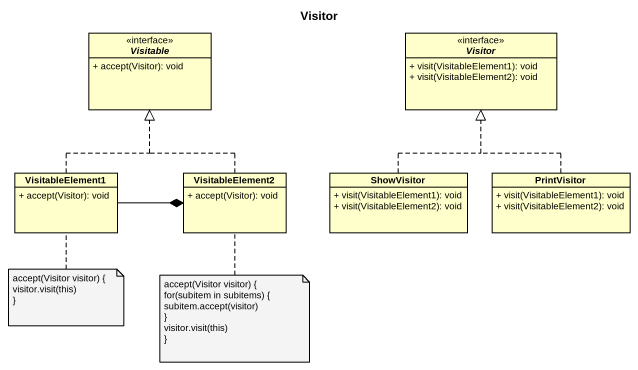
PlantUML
@startuml
title Visitor
hide circle
hide empty members
skinparam classAttributeIconSize 0
interface Visitable <<interface>> {
  + accept(Visitor): void
}
interface Visitor <<interface>> {
  + visit(VisitableElement1): void
  + visit(VisitableElement2): void
}
class VisitableElement1 {
  + accept(Visitor): void
}
class VisitableElement2 {
  + accept(Visitor): void
}
class ShowVisitor {
  + visit(VisitableElement1): void
  + visit(VisitableElement2): void
}
class PrintVisitor {
  + visit(VisitableElement1): void
  + visit(VisitableElement2): void
}
VisitableElement1 .up.|> Visitable
VisitableElement1 -right-* VisitableElement2
VisitableElement2 .up.|> Visitable
ShowVisitor .up.|> Visitor
PrintVisitor .up.|> Visitor
note bottom of VisitableElement1
  accept(Visitor visitor) {
  visitor.visit(this)
  ~}
end note
note bottom of VisitableElement2
  accept(Visitor visitor) {
  for(subitem in subitems) {
  subitem.accept(visitor)
  ~}
  visitor.visit(this)
  ~}
end note
@enduml
